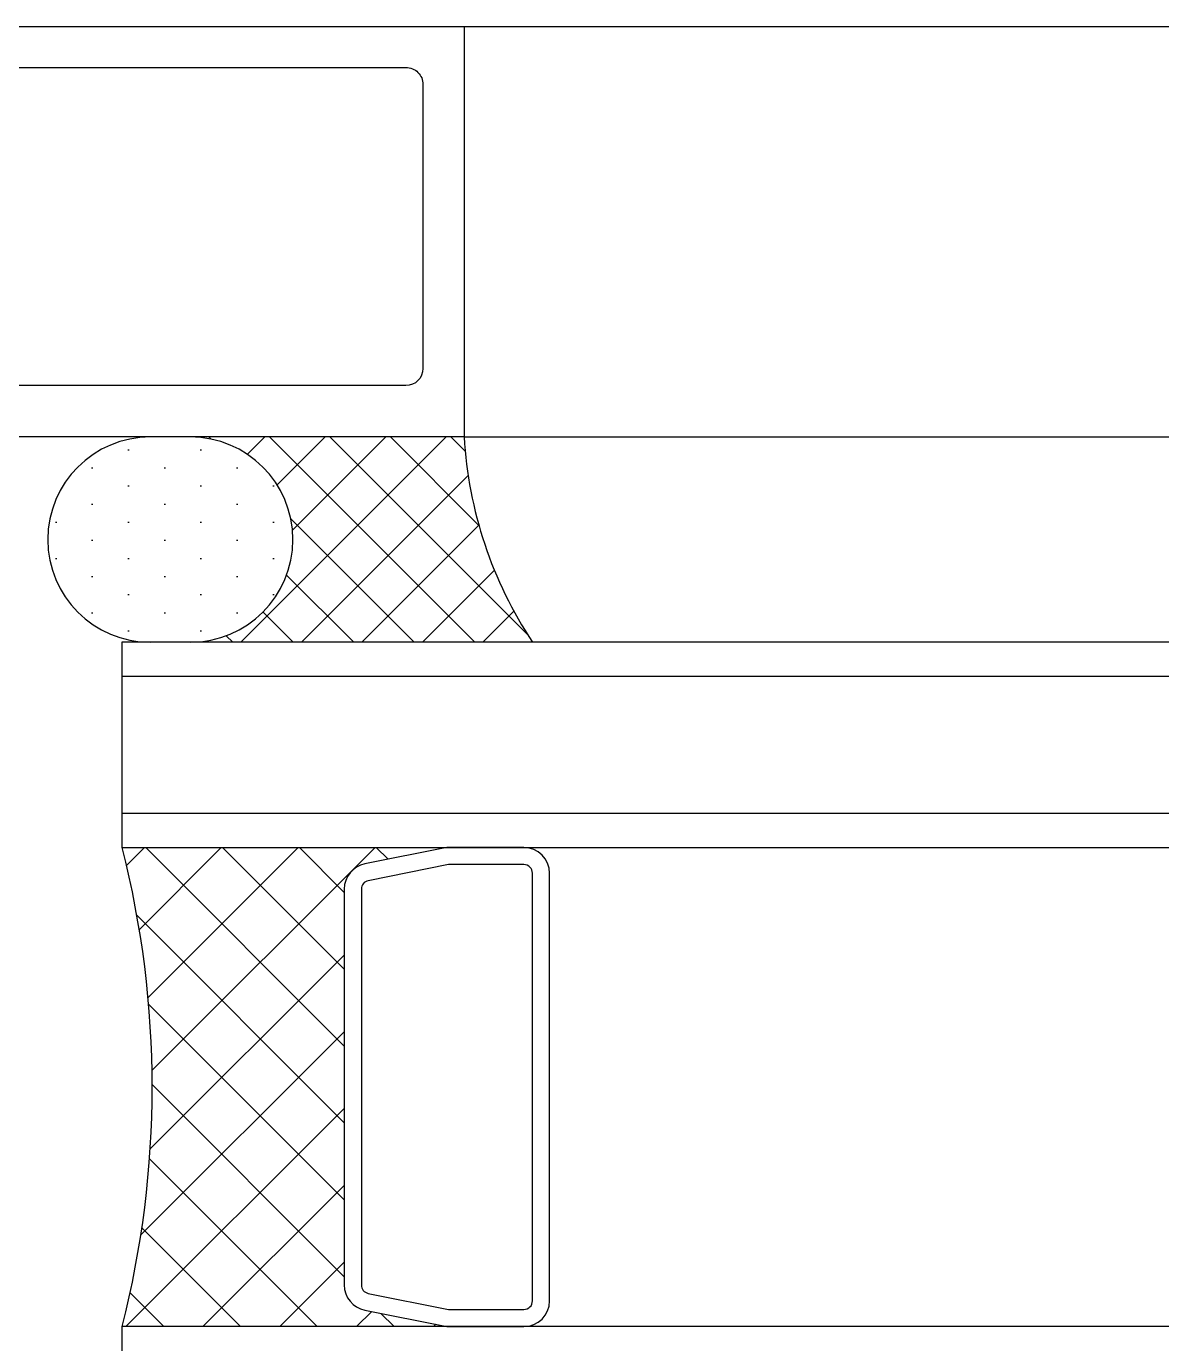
# Model space of a CAD drawing. Header units: millimetres. Extents: x 465 to 41696, y 198 to 5730.
# Drawn here: x 11502.3 to 11568.6, y 5421.8 to 5498.8 of the extents above; entities that cross this region are included whole.
import ezdxf

# ---------------------------------------------------------------- set-up
doc = ezdxf.new("R2010")
doc.units = ezdxf.units.MM
doc.header["$LTSCALE"] = 200
doc.linetypes.add('PHANTOM', pattern=[2.5, 1.25, -0.25, 0.25, -0.25, 0.25, -0.25])
for name, color, linetype in [('A-BACKUPROD', 2, 'Continuous'), ('A-DIES', 3, 'Continuous'), ('A-HAT', 1, 'Continuous'), ('ELE-8', 8, 'Continuous'), ('Glass', 4, 'Continuous'), ('Sealant', 1, 'Continuous'), ('감봉', 4, 'Continuous')]:
    doc.layers.add(name, color=color, linetype=linetype)

# ---------------------------------------------------------------- blocks, each defined once
blk = doc.blocks.new('JA-D-285')
at = {"layer": 'A-DIES'}
for points in [[(19.69999999996844, -8.000000000131195, 0.4142135623717508), (21.69999999996026, -10.00000000013029), (38.29999999879692, -10.00000000019918, 0.414213562374376), (40.29999999880511, -8.000000000198725), (40.2999999988042, -6.400000000228147, 0.414213562373178), (39.7999999988042, -5.900000000227919), (38.96143782773288, -5.900000000227919, -2.215250437022268), (38.96143782773333, -4.400000000227919), (39.79999999880465, -4.400000000227919, 0.4142135623731343), (40.29999999880465, -3.900000000227919), (40.29999999880329, -1.000000000469299, -0.414213562373095), (41.29999999880329, -4.69299266114831e-10), (59.99999999999955, -4.69299266114831e-10), (59.99999999903639, -12.0000000004693), (-9.636096365284175e-10, -12), (0, 0), (18.69999999996753, 0, -0.414213562373095), (19.69999999996753, -1), (19.69999999996662, -3.900000000227919, 0.4142135623731342), (20.19999999996662, -4.400000000227919), (21.03856217103794, -4.400000000227919, -2.215250437022198), (21.03856217103839, -5.900000000227919), (20.19999999996708, -5.900000000227919, 0.4142135623731781), (19.69999999996708, -6.400000000228147)], [(1.199999999839292, -1.999999999959755, -0.4142135623495605), (1.699999999839292, -1.5), (17.69999999996753, -1.5, -0.4142135623730945), (18.19999999996753, -2), (18.19999999996753, -10.30000000011364, -0.4142135623743135), (17.69999999996526, -10.80000000011364), (1.699999999169904, -10.80000000004702, -0.4142135623953968), (1.199999999172178, -10.300000000007)], [(58.79999999893198, -1.999999999959982, 0.41421356234956), (58.29999999893198, -1.5), (42.29999999880374, -1.5, 0.414213562373095), (41.79999999880374, -2), (41.79999999880374, -10.30000000011364, 0.414213562374427), (42.29999999880602, -10.80000000011364), (58.29999999960137, -10.80000000004702, 0.4142135623952827), (58.79999999959909, -10.300000000007)]]:
    blk.add_lwpolyline(points, format="xyb", close=True, dxfattribs=at)
blk = doc.blocks.new('*U222')
at = {"layer": 'A-HAT'}
h = blk.add_hatch(dxfattribs=at)
h.set_pattern_fill('ANSI37', color=252, scale=0.5, angle=-89.96539274502587, style=0)
h.set_pattern_definition([(315.0346072549742, (0, 0), (1.121853789235368, 1.123209831499995), []), (45.03460725497414, (0, 0), (-1.123209831499995, 1.121853789235368), [])])
h.paths.add_polyline_path([(20, 0, -0.1255625926668611), (6, -2.286171252308122e-10), (5.999999999999998, -9.5), (6.479417419988204, -7.102912899127658, -0.3575107650487465), (7.214852927287444, -6.5), (18.78514707271255, -6.5, -0.3575107650487467), (19.5205825800118, -7.102912899127658), (20, -9.500000000000004)])
at = {"layer": 'Glass', "color": 5, "linetype": 'PHANTOM', "ltscale": 2}
for p, q in [((1, -265.3905768275381), (1, 0)), ((5, 0), (5, -265.3905768275381))]:
    blk.add_line(p, q, dxfattribs=at)
at = {"layer": 'Glass'}
for points in [[(0, -265.3905768275372), (0, 0), (6, 0), (6, -265.3905768275372)], [(20, -265.3905768275372), (20, 0), (26, 0), (26, -265.3905768275372)]]:
    blk.add_lwpolyline(points, dxfattribs=at)
at = {"layer": 'Sealant'}
blk.add_arc((12.99999999955199, 27.43507481368319), 28.31401296246552, 255.6864951443516, 284.3135048470012, dxfattribs=at)
at = {"layer": '감봉'}
for points in [[(6, -11.75), (6, -9.5), (6.479417419992387, -7.102912899106741, -0.3575107650276474), (7.21485292725265, -6.5), (18.78514707274735, -6.5, -0.3575107650276473), (19.52058258000761, -7.102912899106741), (20, -9.5), (20, -11.75, -0.414213562373095), (19.25, -12.5), (6.75, -12.5, -0.414213562373095)], [(6.5, -11.75), (6.5, -9.549509758129716), (6.969707758165896, -7.200970966368914, -0.3575107650276421), (7.21485292725265, -7), (18.78514707274735, -7, -0.3575107650278094), (19.0302922418341, -7.200970966368914), (19.5, -9.549509758129716), (19.5, -11.75, -0.4142135623730951), (19.25, -12), (6.75, -12, -0.4142135623730951)]]:
    blk.add_lwpolyline(points, format="xyb", close=True, dxfattribs=at)
blk = doc.blocks.new('*X226')
at = {"color": 0}
for p, q in [((571.3335501062325, 838.2663600041541), (577.1072188199055, 844.0400287178272)), ((572.751481576629, 841.452058427517), (575.3394518669396, 844.0400287178277)), ((572.8749857728731, 838.0400287178284), (578.8749857728715, 844.0400287178268)), ((573.155666347222, 843.6240101510765), (573.5716849139737, 844.0400287178281)), ((579.7090675612011, 838.0400287178265), (573.7090675611995, 844.0400287178281)), ((578.2000927744871, 841.3167704575069), (575.4768345141664, 844.0400287178277)), ((578.6476599191876, 842.6369702657728), (577.2446014671332, 844.0400287178272)), ((579.5190138020203, 843.5333833359065), (579.0123684201, 844.0400287178268)), ((580.5808074077713, 843.9780833997602), (580.6427527258373, 844.0400287178263)), ((580.8046403406139, 844.0155237502792), (580.7801353730669, 844.0400287178263)), ((577.9413006082342, 838.040028717827), (573.0681559074687, 842.9131734185925)), ((574.6427527258389, 838.0400287178278), (578.2492464899462, 841.6465224819351)), ((576.1735336552674, 838.0400287178275), (572.7536844265863, 841.4598779465085)), ((574.4057667023005, 838.040028717828), (572.301059558921, 840.1447358612076)), ((576.4105196788048, 838.0400287178273), (578.3725766325024, 840.002085671525)), ((572.6379997493336, 838.0400287178285), (571.7319816585747, 838.9460468085874)), ((578.1782866317707, 838.0400287178269), (579.0614783466829, 838.9232204327391)), ((579.9460535847365, 838.0400287178264), (580.1362117641256, 838.2301868972155))]:
    blk.add_line(p, q, dxfattribs=at)

msp = doc.modelspace()

# ---------------------------------------------------------------- hatches: boundary and pattern name
h = msp.add_hatch()
h.set_pattern_fill('DOTS', color=1, scale=1.333333333333333, angle=89.99999999999994, style=0)
h.set_pattern_definition([(90, (36137.80308298297, 8953.810216700538), (-2.116666666666665, 1.058333333333335), [0, -2.116666666666666])])
edge = h.paths.add_edge_path()
edge.add_arc((11511.88123999704, 5468.759913639911), 5.999999999956344, 270.0014108378137, 449.9985891621864)
edge.add_line((11511.88138773963, 5474.759913638049), (11508.99632804254, 5474.759913568458))
edge.add_arc((11509.78355815808, 5468.280568187878), 6.526993780880006, 96.92739179226987, 121.4412261951784)
edge.add_arc((11509.67186657041, 5468.705716062472), 6.10731667791912, 122.6278326113517, 253.1328515800988)
edge.add_line((11507.89980702053, 5462.861135499585), (11511.88138773963, 5462.759913641774))

# ---------------------------------------------------------------- linework, layer by layer
at = {"layer": 'A-BACKUPROD'}
for centre, start, end in [((11509.55677698519, 5468.759913641774), 90, 270), ((11511.88138773963, 5468.759913641774), 270, 90)]:
    msp.add_arc(centre, 6, start, end, dxfattribs=at)
at = {"layer": 'ELE-8'}
for p, q in [((11527.88138455505, 5498.759913649237), (12038.66254140211, 5498.759913649239)), ((11527.8813877328, 5474.759913730953), (12038.66254140211, 5474.759913730952)), ((11527.88138773753, 5474.759913732531), (12038.66254140211, 5474.759913732531))]:
    msp.add_line(p, q, dxfattribs=at)
at = {"layer": 'Sealant'}
msp.add_arc((11552.16607309058, 5476.188142092713), 24.32664751076709, 183.3657965612683, 213.5041010929118, dxfattribs=at)

# ---------------------------------------------------------------- block references
at = {"yscale": 2, "zscale": 2}
for name, p, xscale, rotation in [('JA-D-285', (11527.88138772276, 5474.759913878503), 2, 180), ('*U222', (11507.88138774704, 5462.759913732531), -2, 90)]:
    msp.add_blockref(name, p, dxfattribs=dict(at, xscale=xscale, rotation=rotation))
at = {"color": 252, "xscale": -2, "yscale": 2, "zscale": 2}
msp.add_blockref('*X226', (12674.25599008352, 3786.679856207042), dxfattribs=at)

doc.saveas('drawing.dxf')
